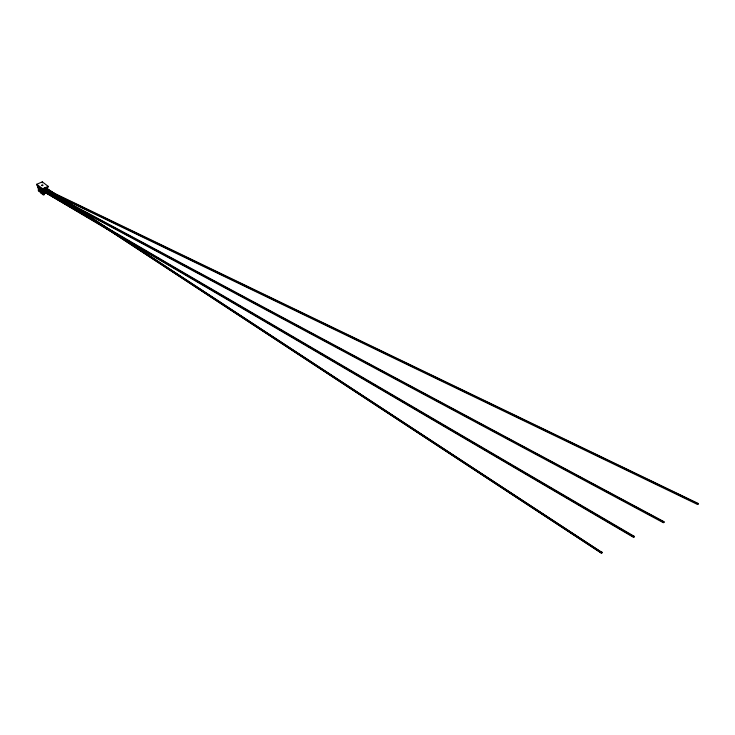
<?xml version="1.0" encoding="UTF-8"?>
<svg xmlns="http://www.w3.org/2000/svg" width="735" height="735" viewBox="0 0 735 735"><rect width="100%" height="100%" fill="white"/><g stroke="black" fill="none" stroke-linecap="round" stroke-linejoin="round"><path stroke-width="1.1" d="M42.281 182.84L42.308 181.867L36.75 184.283L38.395 188.702L38.395 190.824M47.049 189.152L48.179 186.359L42.308 181.867M602.222 552.683L45.745 187.765L44.936 188.178L601.45 553.133L602.222 552.683L45.699 187.737L44.89 188.151L601.45 553.133M45.699 188.243L44.936 188.693L45.699 187.737M44.725 189.942L45.579 189.051L44.761 189.979L45.533 189.529L50.43 191.89M90.855 218.313L45.203 191.596L44.431 192.037L109.965 230.9M44.431 192.542L45.203 191.596M601.45 552.628L602.222 552.178M634.287 536.366L633.515 537.322L634.287 536.366L101.899 224.772M72.443 205.662L664.054 522.217L663.282 522.659L78.627 209.484M56.999 195.363L698.25 503.999L697.478 504.44L59.452 197.053M45.055 190.135L45.91 189.244L44.559 187.958L45.414 187.572L46.075 188.463L44.394 189.244L45.745 190.53L44.054 191.817L44.716 192.708L45.579 192.322L44.229 191.045L45.083 190.144M44.559 188.472L46.075 188.463M44.559 187.958L46.075 187.958M44.394 189.759L45.91 189.749M44.394 189.244L45.91 189.244M44.229 191.045L45.745 191.036M44.229 190.53L45.745 190.53M45.248 191.624L44.385 192.01L103.341 226.518M44.054 192.322L45.579 192.322M44.054 191.817L45.579 191.807M44.385 192.515L45.248 192.129L98.959 223.559M36.75 184.283L42.621 188.776L48.179 186.359M47.362 188.39L42.694 190.42L37.568 186.488M45.258 190.117L42.731 191.238L37.981 187.6M45.598 190.806L42.768 192.055L38.395 188.684M46.535 191.449L42.768 193.112L38.395 189.74M38.395 190.806L42.768 194.178L45.598 192.919M41.482 192.542L40.719 192.855L41.84 192.836M42.097 193.039L41.335 193.351L42.455 193.333M43.025 193.783L41.904 193.81M44.137 194.683L43.016 194.711L44.137 194.683L44.137 192.57M46.351 189.419L47.986 190.2M48.804 190.595L50.43 191.385M51.248 191.771L698.25 503.484M51.248 192.285L52.883 193.066M53.692 193.461L698.25 503.999M53.738 193.792L44.761 189.465L45.533 189.024L45.533 189.529M54.555 194.187L56.191 194.968M44.761 189.979L56.191 195.482M56.999 195.868L58.635 196.658M60.84 198.588L45.368 190.31L44.55 190.723L71.662 205.763M61.611 199.01L63.155 199.837M63.927 200.251L664.054 521.703M64.708 201.169L45.368 190.815L44.55 191.229L45.368 190.31L44.596 190.751L64.708 201.519M65.479 201.583L67.023 202.419M67.795 202.832L664.054 522.217M65.479 201.941L67.023 202.768M67.804 203.182L69.347 204.008M70.119 204.422L71.662 205.249M72.443 206.177L73.987 207.004M74.759 207.417L75.53 207.83M76.302 208.244L77.855 209.071M91.59 218.745L93.069 219.609M93.804 220.041L96.744 221.759M97.479 222.19L98.959 223.054M99.694 223.486L101.164 224.35M99.694 223.991L101.164 224.855M101.899 225.287L103.378 226.15M104.113 226.582L105.583 227.437M106.318 227.868L634.287 536.872M104.076 226.95L105.546 227.804M106.29 228.236L107.76 229.1M108.495 229.531L109.965 230.395M110.7 230.827L112.179 231.69M112.914 232.113L633.515 536.807M110.7 231.332L112.179 232.196M112.914 232.627L114.384 233.491M115.119 233.923L118.069 235.641M118.804 236.073L120.274 236.936M121.009 237.368L633.515 537.322M37.163 185.385L42.658 189.602L47.766 187.379M42.621 188.776L42.768 194.178M697.478 503.934L697.478 504.44M663.282 522.153L663.282 522.659M45.414 187.572L45.414 188.087M45.221 188.344L45.248 189.373M45.055 189.63L45.083 190.65M44.881 190.916L44.918 191.936M44.716 192.202L44.716 192.708M41.684 185.293C43.705 186.809 43.117 183.704 41.693 185.257M43.218 193.939L42.455 194.251L43.576 194.233L43.218 193.939"/></g></svg>
